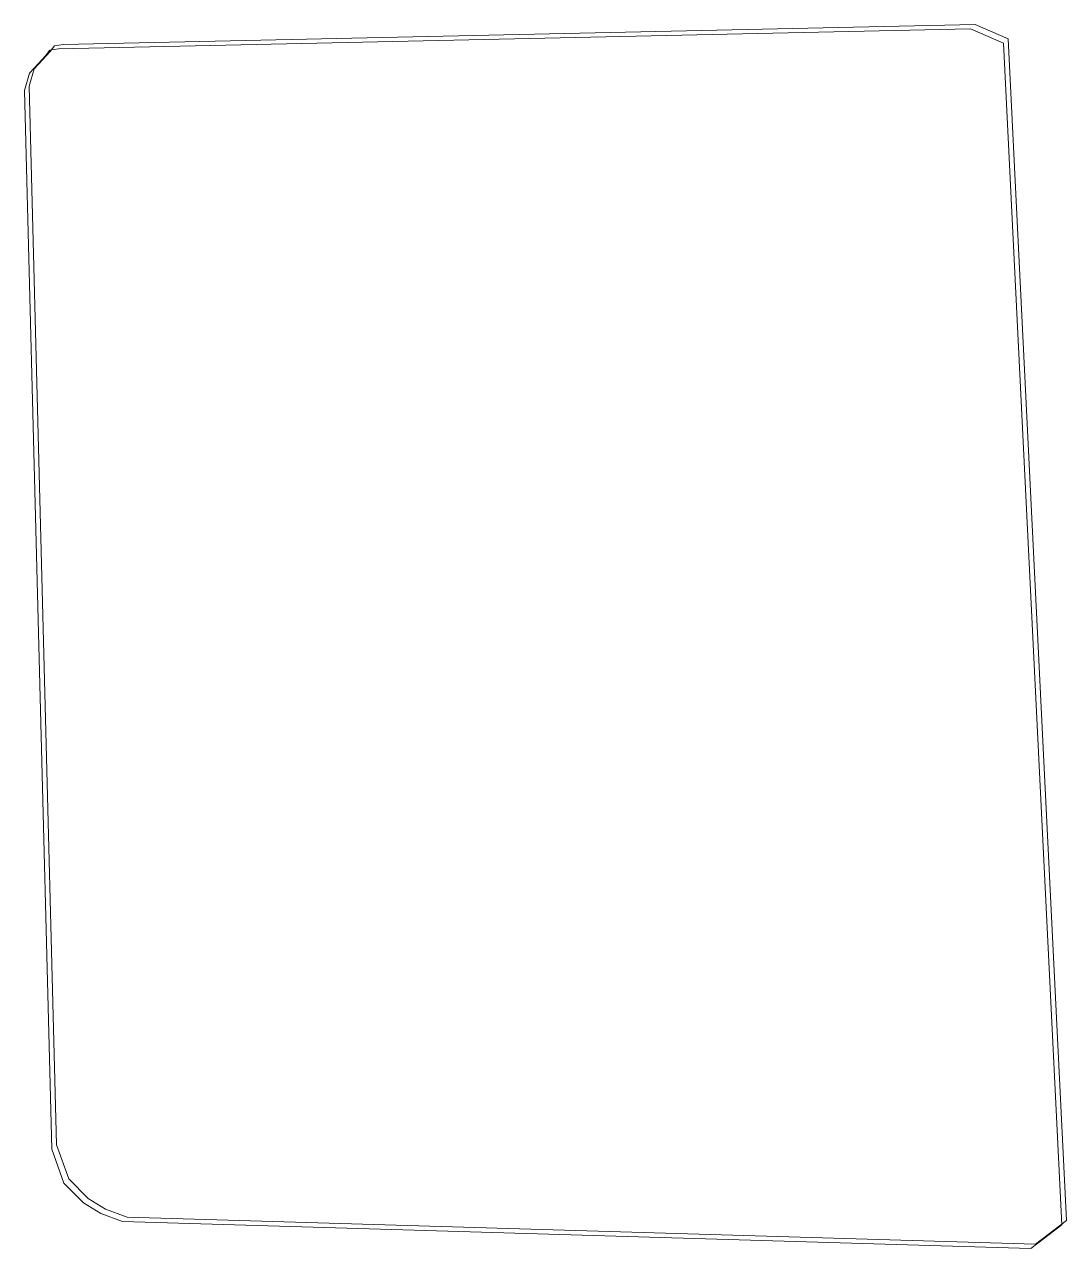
# Model space of a CAD drawing. Header units: millimetres. Extents: x 1956 to 626126, y 2654 to 1331070.
# Drawn here: x 625842.5 to 625915.8, y 1329712.4 to 1329798.6 of the extents above; entities that cross this region are included whole.
import ezdxf

# ---------------------------------------------------------------- set-up
doc = ezdxf.new("R2010")
doc.units = ezdxf.units.MM

msp = doc.modelspace()

# ---------------------------------------------------------------- linework, layer by layer
at = {"color": 1, "lineweight": 0}
for p, q in [((625844.931, 1329796.853), (625909.066, 1329798.252)), ((625845.26, 1329797.158), (625909.395, 1329798.557)), ((625909.066, 1329798.252), (625911.402, 1329797.235)), ((625909.395, 1329798.557), (625911.731, 1329797.54)), ((625844.651, 1329797.056), (625845.26, 1329797.158)), ((625911.402, 1329797.235), (625915.499, 1329714.101)), ((625911.731, 1329797.54), (625915.828, 1329714.406)), ((625843.509, 1329795.787), (625844.017, 1329796.345)), ((625843.838, 1329796.092), (625844.346, 1329796.65)), ((625844.017, 1329796.345), (625844.322, 1329796.751)), ((625844.322, 1329796.751), (625844.931, 1329796.853)), ((625844.346, 1329796.65), (625844.651, 1329797.056)), ((625842.873, 1329794.213), (625843.229, 1329795.432)), ((625842.9, 1329795.127), (625843.509, 1329795.787)), ((625843.229, 1329795.432), (625843.838, 1329796.092)), ((625842.544, 1329793.908), (625842.9, 1329795.127)), ((625844.46, 1329719.407), (625842.544, 1329793.908)), ((625844.789, 1329719.712), (625842.873, 1329794.213)), ((625845.651, 1329717.325), (625844.789, 1329719.712)), ((625845.322, 1329717.02), (625844.46, 1329719.407)), ((625846.693, 1329715.649), (625845.322, 1329717.02)), ((625847.022, 1329715.954), (625845.651, 1329717.325)), ((625847.912, 1329714.886), (625846.693, 1329715.649)), ((625848.241, 1329715.191), (625847.022, 1329715.954)), ((625849.435, 1329714.327), (625847.912, 1329714.886)), ((625849.764, 1329714.632), (625848.241, 1329715.191)), ((625913.644, 1329712.73), (625849.764, 1329714.632)), ((625913.315, 1329712.425), (625849.435, 1329714.327)), ((625915.499, 1329714.101), (625913.315, 1329712.425)), ((625915.828, 1329714.406), (625913.644, 1329712.73))]:
    msp.add_line(p, q, dxfattribs=at)

doc.saveas('drawing.dxf')
